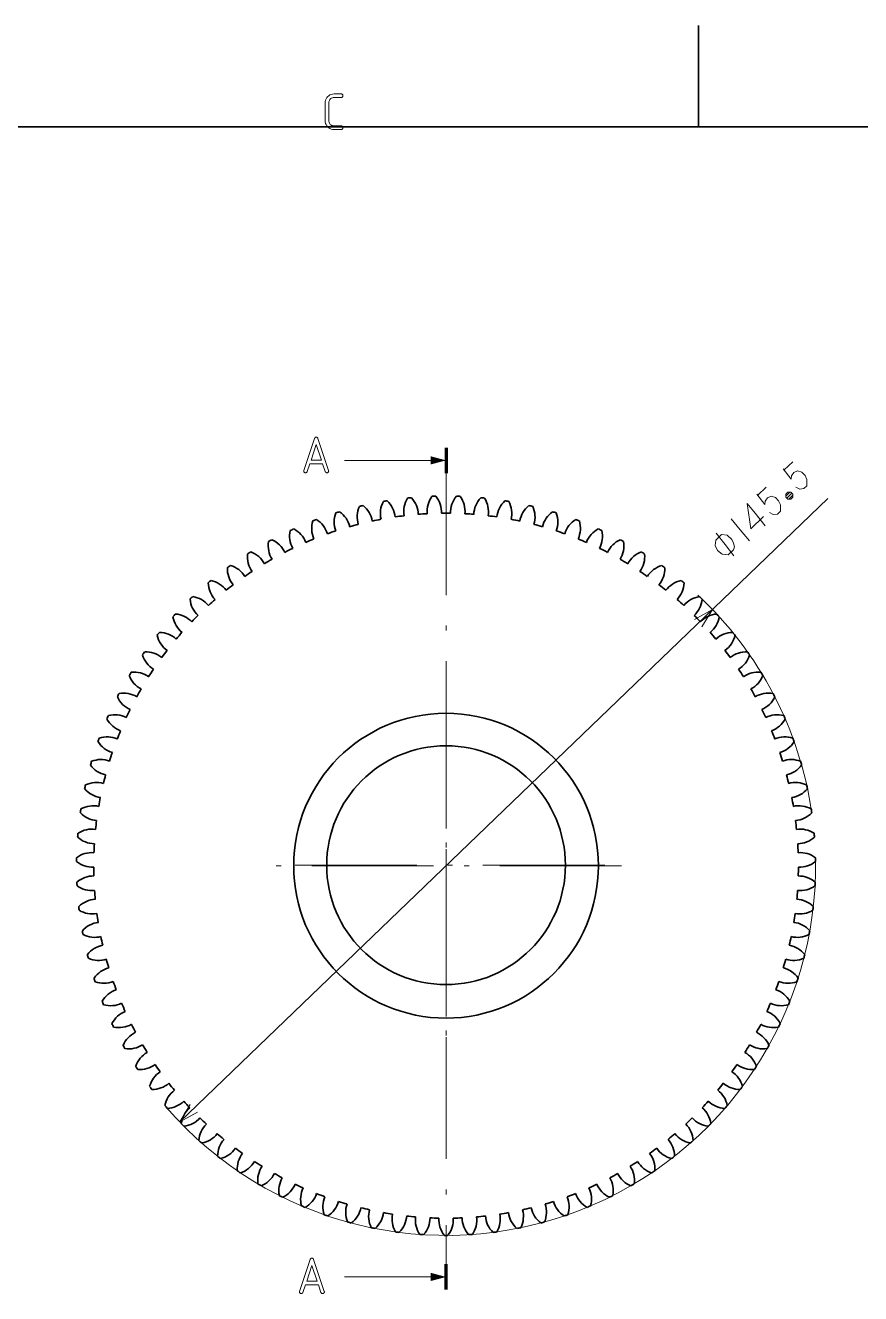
# Model space of a CAD drawing. Extents: x 0 to 297, y 0 to 210.
# Drawn here: x 82.2 to 164.5, y 85.2 to 210 of the extents above; entities that cross this region are included whole.
import ezdxf

# ---------------------------------------------------------------- set-up
doc = ezdxf.new("R2010")
doc.units = 0
doc.linetypes.add('DASHDOT', pattern=[18.5, 12, -3, 0.5, -3])

msp = doc.modelspace()

# ---------------------------------------------------------------- linework, layer by layer
at = {"color": 7, "lineweight": 35, "ltscale": 0.25}
msp.add_line((148.5, 200), (148.5, 210), dxfattribs=at)
at = {"color": 7, "lineweight": 35}
msp.add_line((287, 200), (10, 200), dxfattribs=at)
at = {"color": 255, "lineweight": 100, "ltscale": 0.0625}
for p, q in [((123.65, 168.44), (123.65, 165.94)), ((123.65, 85.58), (123.65, 88.08))]:
    msp.add_line(p, q, dxfattribs=at)
at = {"color": 255, "lineweight": 13, "ltscale": 0.25}
for p, q in [((123.65, 167.19), (113.65, 167.19)), ((123.65, 86.83), (113.65, 86.83))]:
    msp.add_line(p, q, dxfattribs=at)
at = {"color": 255, "linetype": 'DASHDOT', "lineweight": 13}
for p, q in [((123.65, 165.94), (123.65, 88.08)), ((123.65, 144.58), (123.65, 110.02)), ((123.65, 142.97), (123.65, 111.73)), ((139.28, 127.35), (108.03, 127.35)), ((140.93, 127.3), (106.37, 127.3))]:
    msp.add_line(p, q, dxfattribs=at)
at = {"color": 255, "lineweight": 13}
msp.add_line((97.43, 102.09), (161.25, 163.45), dxfattribs=at)
for points in [[(112.62, 203.25), (112.48, 203.24), (112.35, 203.21), (112.22, 203.15), (112.11, 203.08), (112.01, 203), (111.92, 202.89), (111.85, 202.78), (111.79, 202.65), (111.76, 202.52), (111.75, 202.38), (111.75, 200.63), (111.76, 200.49), (111.79, 200.35), (111.85, 200.23), (111.92, 200.11), (112.01, 200.01), (112.11, 199.92), (112.22, 199.85), (112.35, 199.8), (112.48, 199.76), (112.62, 199.75), (113.32, 199.75), (113.35, 199.75), (113.38, 199.76), (113.41, 199.77), (113.43, 199.79), (113.45, 199.8), (113.47, 199.82), (113.48, 199.85), (113.49, 199.87), (113.5, 199.9), (113.5, 199.93), (113.5, 199.96), (113.49, 199.98), (113.48, 200.01), (113.47, 200.03), (113.45, 200.05), (113.43, 200.07), (113.41, 200.08), (113.38, 200.09), (113.35, 200.1), (113.32, 200.1), (112.62, 200.1), (112.54, 200.11), (112.46, 200.13), (112.38, 200.16), (112.31, 200.2), (112.25, 200.25), (112.2, 200.32), (112.16, 200.38), (112.13, 200.46), (112.11, 200.54), (112.1, 200.63), (112.1, 202.38), (112.11, 202.46), (112.13, 202.54), (112.16, 202.62), (112.2, 202.69), (112.25, 202.75), (112.31, 202.8), (112.38, 202.84), (112.46, 202.87), (112.54, 202.89), (112.62, 202.9), (113.32, 202.9), (113.35, 202.9), (113.38, 202.91), (113.41, 202.92), (113.43, 202.93), (113.45, 202.95), (113.47, 202.97), (113.48, 202.99), (113.49, 203.02), (113.5, 203.05), (113.5, 203.08), (113.5, 203.1), (113.49, 203.13), (113.48, 203.16), (113.47, 203.18), (113.45, 203.2), (113.43, 203.22), (113.41, 203.23), (113.38, 203.24), (113.35, 203.25), (113.32, 203.25)], [(111.76, 166.09), (111.76, 166.07), (111.77, 166.05), (111.79, 166.03), (111.8, 166.02), (111.82, 166.01), (111.84, 165.99), (111.86, 165.99), (111.88, 165.98), (111.9, 165.97), (111.92, 165.97), (111.95, 165.98), (111.98, 165.98), (112, 165.99), (112.02, 166.01), (112.04, 166.02), (112.06, 166.04), (112.08, 166.07), (112.09, 166.09), (112.09, 166.12), (112.1, 166.15), (112.1, 166.15), (112.09, 166.16), (112.09, 166.16), (112.09, 166.17), (112.09, 166.18), (112.09, 166.18), (112.09, 166.19), (112.09, 166.19), (112.09, 166.19), (112.09, 166.2), (111.04, 169.35), (111.03, 169.37), (111.02, 169.39), (111.01, 169.41), (110.99, 169.43), (110.97, 169.44), (110.96, 169.45), (110.94, 169.46), (110.92, 169.47), (110.89, 169.47), (110.87, 169.47), (110.85, 169.47), (110.82, 169.47), (110.8, 169.46), (110.78, 169.45), (110.76, 169.44), (110.75, 169.42), (110.73, 169.41), (110.72, 169.39), (110.71, 169.37), (110.7, 169.35), (109.65, 166.2), (109.65, 166.19), (109.65, 166.19), (109.65, 166.19), (109.65, 166.18), (109.65, 166.18), (109.64, 166.17), (109.64, 166.16), (109.64, 166.16), (109.64, 166.15), (109.64, 166.15), (109.65, 166.12), (109.65, 166.09), (109.66, 166.07), (109.68, 166.04), (109.69, 166.02), (109.71, 166.01), (109.74, 165.99), (109.76, 165.98), (109.79, 165.98), (109.82, 165.97), (109.84, 165.97), (109.86, 165.98), (109.88, 165.99), (109.9, 165.99), (109.92, 166.01), (109.94, 166.02), (109.95, 166.03), (109.97, 166.05), (109.98, 166.07), (109.99, 166.09), (110.24, 166.85), (111.5, 166.85)], [(111.39, 167.2), (110.36, 167.2), (110.87, 168.74)], [(157.58, 163.37), (157.79, 163.57), (157.79, 163.86), (157.6, 164.07), (157.3, 164.07), (157.1, 163.88), (157.09, 163.58), (157.29, 163.38)], [(151.42, 157.89), (151.95, 158.4), (152.06, 158.69), (151.96, 159.04), (151.8, 159.41), (151.34, 159.84), (150.77, 159.88), (150.21, 159.35), (150.15, 158.8), (150.37, 158.33), (150.83, 157.95)], [(111.33, 85.3), (111.34, 85.28), (111.35, 85.27), (111.36, 85.25), (111.37, 85.23), (111.39, 85.22), (111.41, 85.21), (111.43, 85.2), (111.45, 85.19), (111.47, 85.19), (111.49, 85.19), (111.52, 85.19), (111.55, 85.2), (111.57, 85.21), (111.6, 85.22), (111.62, 85.24), (111.63, 85.26), (111.65, 85.28), (111.66, 85.31), (111.67, 85.33), (111.67, 85.36), (111.67, 85.37), (111.67, 85.37), (111.67, 85.38), (111.67, 85.38), (111.67, 85.39), (111.66, 85.39), (111.66, 85.4), (111.66, 85.4), (111.66, 85.41), (111.66, 85.41), (110.61, 88.56), (110.6, 88.59), (110.59, 88.61), (110.58, 88.62), (110.56, 88.64), (110.55, 88.65), (110.53, 88.66), (110.51, 88.67), (110.49, 88.68), (110.47, 88.69), (110.44, 88.69), (110.42, 88.69), (110.4, 88.68), (110.38, 88.67), (110.36, 88.66), (110.34, 88.65), (110.32, 88.64), (110.31, 88.62), (110.29, 88.6), (110.28, 88.58), (110.27, 88.56), (109.23, 85.41), (109.22, 85.41), (109.22, 85.4), (109.22, 85.4), (109.22, 85.39), (109.22, 85.39), (109.22, 85.38), (109.22, 85.38), (109.22, 85.37), (109.22, 85.37), (109.22, 85.36), (109.22, 85.33), (109.22, 85.31), (109.24, 85.28), (109.25, 85.26), (109.27, 85.24), (109.29, 85.22), (109.31, 85.21), (109.34, 85.2), (109.36, 85.19), (109.39, 85.19), (109.41, 85.19), (109.44, 85.19), (109.46, 85.2), (109.48, 85.21), (109.5, 85.22), (109.51, 85.23), (109.53, 85.25), (109.54, 85.27), (109.55, 85.28), (109.56, 85.3), (109.81, 86.06), (111.08, 86.06)], [(110.96, 86.41), (109.93, 86.41), (110.44, 87.96)]]:
    msp.add_lwpolyline(points, close=True, dxfattribs=at)
for points in [[(158.1, 164.55), (158.47, 164.37), (158.87, 164.41), (159.17, 164.7), (159.18, 165.3), (158.99, 165.7), (158.68, 166.02), (158.26, 166.16), (157.88, 165.99), (157.65, 165.67), (157.62, 165.35), (156.85, 166.36)], [(156.95, 166.26), (157.78, 167.06)], [(155.5, 162.05), (155.87, 161.87), (156.27, 161.91), (156.57, 162.2), (156.58, 162.8), (156.39, 163.2), (156.08, 163.53), (155.66, 163.66), (155.28, 163.49), (155.06, 163.18), (155.02, 162.85), (154.25, 163.86)], [(154.35, 163.76), (155.18, 164.56)], [(157.09, 163.68), (157.5, 164.07)], [(157.69, 163.96), (157.19, 163.48)], [(157.39, 163.38), (157.79, 163.76)], [(155.06, 160.75), (154.07, 161.98), (153.29, 162.94), (153.64, 160.46), (154.9, 161.67)], [(151.73, 161.43), (152.62, 160.35), (153.52, 159.27)], [(151.99, 157.8), (151.12, 158.91), (150.25, 160.01)], [(148.84, 150.8), (149.87, 152.51), (148.12, 151.54)], [(98.46, 103.8), (97.43, 102.09), (99.18, 103.06)]]:
    msp.add_lwpolyline(points, dxfattribs=at)
at = {"color": 7, "lineweight": 35}
for centre, radius in [((123.65, 127.3), 15), ((123.65, 127.35), 11.75)]:
    msp.add_circle(centre, radius, dxfattribs=at)
for centre, radius, start, end in [((123.65, 127.3), 36.38, 95.3862, 95.9823), ((118.42, 161.79), 2.5, 1.9473, 43.4559), ((124.29, 162.18), 2.5, 144.123, 185.6316), ((123.65, 127.3), 36.38, 91.5967, 92.1928), ((120.71, 162.06), 2.5, 358.1578, 39.6664), ((126.59, 162.06), 2.5, 140.3336, 181.8422), ((123.65, 127.3), 36.38, 87.8072, 88.4033), ((123.02, 162.18), 2.5, 354.3684, 35.877), ((128.88, 161.79), 2.5, 136.5441, 178.0527), ((123.65, 127.3), 36.38, 84.0177, 84.6138), ((117.4, 161.62), 2.5, 155.4915, 197.0001), ((123.65, 127.3), 36.38, 102.9651, 103.5612), ((113.92, 160.8), 2.5, 9.5263, 51.0348), ((119.68, 161.96), 2.5, 151.702, 193.2106), ((123.65, 127.3), 36.38, 99.1756, 99.7717), ((116.15, 161.37), 2.5, 5.7368, 47.2454), ((121.98, 162.15), 2.5, 147.9125, 189.4211), ((125.32, 162.15), 2.5, 350.5789, 32.0875), ((131.15, 161.37), 2.5, 132.7546, 174.2632), ((123.65, 127.3), 36.38, 80.2283, 80.8244), ((127.62, 161.96), 2.5, 346.7894, 28.298), ((133.38, 160.8), 2.5, 128.9651, 170.4737), ((123.65, 127.3), 36.38, 76.4388, 77.0349), ((129.91, 161.62), 2.5, 342.9999, 24.5085), ((112.92, 160.5), 2.5, 163.0704, 204.579), ((123.65, 127.3), 36.38, 110.5441, 111.1402), ((109.58, 159.23), 2.5, 17.1052, 58.6138), ((115.14, 161.13), 2.5, 159.2809, 200.7895), ((123.65, 127.3), 36.38, 106.7546, 107.3507), ((111.73, 160.09), 2.5, 13.3157, 54.8243), ((123.65, 127.3), 34.69, 100.6428, 102.094), ((123.65, 127.3), 34.69, 96.8533, 98.3045), ((123.65, 127.3), 34.69, 93.0639, 94.5151), ((123.65, 127.3), 34.69, 89.2744, 90.7256), ((123.65, 127.3), 34.69, 85.4849, 86.9361), ((123.65, 127.3), 34.69, 81.6955, 83.1467), ((123.65, 127.3), 34.69, 77.906, 79.3572), ((135.58, 160.09), 2.5, 125.1757, 166.6843), ((123.65, 127.3), 36.38, 72.6493, 73.2454), ((132.16, 161.13), 2.5, 339.2105, 20.7191), ((137.72, 159.23), 2.5, 121.3862, 162.8948), ((123.65, 127.3), 36.38, 68.8598, 69.4559), ((134.38, 160.5), 2.5, 335.421, 16.9296), ((110.75, 159.72), 2.5, 166.8599, 208.3685), ((123.65, 127.3), 36.38, 114.3335, 114.9296), ((107.5, 158.23), 2.5, 20.8947, 62.4033), ((123.65, 127.3), 34.69, 108.2218, 109.673), ((123.65, 127.3), 34.69, 104.4323, 105.8835), ((123.65, 127.3), 34.69, 74.1165, 75.5677), ((123.65, 127.3), 34.69, 70.327, 71.7782), ((139.8, 158.23), 2.5, 117.5967, 159.1053), ((123.65, 127.3), 36.38, 65.0704, 65.6665), ((136.55, 159.72), 2.5, 331.6315, 13.1401), ((108.64, 158.79), 2.5, 170.6494, 212.158), ((123.65, 127.3), 36.38, 118.123, 118.7191), ((105.5, 157.09), 2.5, 24.6841, 66.1927), ((123.65, 127.3), 34.69, 115.8007, 117.2519), ((123.65, 127.3), 34.69, 112.0112, 113.4624), ((123.65, 127.3), 34.69, 66.5376, 67.9888), ((123.65, 127.3), 34.69, 62.7481, 64.1993), ((141.81, 157.09), 2.5, 113.8073, 155.3159), ((138.66, 158.79), 2.5, 327.842, 9.3506), ((123.65, 127.3), 36.38, 61.2809, 61.877), ((106.59, 157.73), 2.5, 174.4388, 215.9474), ((123.65, 127.3), 36.38, 121.9125, 122.5086), ((103.57, 155.83), 2.5, 28.4736, 69.9822), ((123.65, 127.3), 34.69, 119.5902, 121.0414), ((123.65, 127.3), 34.69, 58.9586, 60.4098), ((143.74, 155.83), 2.5, 110.0178, 151.5264), ((140.71, 157.73), 2.5, 324.0526, 5.5612), ((123.65, 127.3), 36.38, 57.4914, 58.0875), ((123.65, 127.3), 36.38, 125.702, 126.2981), ((104.62, 156.54), 2.5, 178.2283, 219.7369), ((101.73, 154.44), 2.5, 32.2631, 73.7717), ((123.65, 127.3), 34.69, 123.3797, 124.8309), ((123.65, 127.3), 34.69, 55.1691, 56.6203), ((145.58, 154.44), 2.5, 106.2283, 147.7369), ((142.69, 156.54), 2.5, 320.2631, 1.7717), ((123.65, 127.3), 36.38, 53.7019, 54.298), ((123.65, 127.3), 36.38, 129.4914, 130.0875), ((102.73, 155.22), 2.5, 182.0178, 223.5264), ((99.98, 152.93), 2.5, 36.0526, 77.5612), ((123.65, 127.3), 34.69, 127.1691, 128.6203), ((123.65, 127.3), 34.69, 51.3797, 52.8309), ((147.32, 152.93), 2.5, 102.4388, 143.9474), ((144.58, 155.22), 2.5, 316.4736, 357.9822), ((123.65, 127.3), 36.38, 49.9125, 50.5086), ((123.65, 127.3), 36.38, 133.2809, 133.877), ((98.34, 151.31), 2.5, 39.842, 81.3506), ((148.97, 151.31), 2.5, 98.6494, 140.158), ((123.65, 127.3), 36.38, 46.123, 46.7191), ((100.93, 153.77), 2.5, 185.8073, 227.3159), ((123.65, 127.3), 34.69, 130.9586, 132.4098), ((123.65, 127.3), 34.69, 47.5902, 49.0414), ((146.38, 153.77), 2.5, 312.6841, 354.1927), ((123.65, 127.3), 36.38, 137.0704, 137.6665), ((99.23, 152.21), 2.5, 189.5967, 231.1053), ((96.81, 149.58), 2.5, 43.6315, 85.1401), ((123.65, 127.3), 34.69, 134.7481, 136.1993), ((123.65, 127.3), 34.69, 43.8007, 45.2519), ((150.5, 149.58), 2.5, 94.8599, 136.3685), ((148.08, 152.21), 2.5, 308.8947, 350.4033), ((123.65, 127.3), 36.38, 42.3335, 42.9296), ((123.65, 127.3), 36.38, 140.8599, 141.4559), ((97.63, 150.54), 2.5, 193.3862, 234.8948), ((95.39, 147.76), 2.5, 47.421, 88.9296), ((123.65, 127.3), 34.69, 138.5376, 139.9888), ((123.65, 127.3), 34.69, 40.0112, 41.4624), ((151.91, 147.76), 2.5, 91.0704, 132.579), ((149.67, 150.54), 2.5, 305.1052, 346.6138), ((123.65, 127.3), 36.38, 38.5441, 39.1402), ((123.65, 127.3), 36.38, 144.6493, 145.2454), ((96.15, 148.77), 2.5, 197.1757, 238.6843), ((94.1, 145.85), 2.5, 51.2105, 92.7191), ((123.65, 127.3), 34.69, 142.327, 143.7782), ((123.65, 127.3), 34.69, 36.2218, 37.673), ((153.2, 145.85), 2.5, 87.2809, 128.7895), ((151.15, 148.77), 2.5, 301.3157, 342.8243), ((123.65, 127.3), 36.38, 34.7546, 35.3507), ((123.65, 127.3), 36.38, 148.4388, 149.0349), ((92.94, 143.85), 2.5, 54.9999, 96.5085), ((123.65, 127.3), 34.69, 146.1165, 147.5677), ((123.65, 127.3), 34.69, 32.4323, 33.8835), ((154.36, 143.85), 2.5, 83.4915, 125.0001), ((123.65, 127.3), 36.38, 30.9651, 31.5612), ((94.79, 146.91), 2.5, 200.9652, 242.4737), ((152.51, 146.91), 2.5, 297.5263, 339.0349), ((123.65, 127.3), 36.38, 152.2283, 152.8244), ((93.56, 144.96), 2.5, 204.7546, 246.2632), ((91.91, 141.79), 2.5, 58.7894, 100.298), ((123.65, 127.3), 34.69, 149.906, 151.3572), ((123.65, 127.3), 34.69, 28.6428, 30.094), ((155.39, 141.79), 2.5, 79.702, 121.2106), ((153.74, 144.96), 2.5, 293.7368, 335.2454), ((123.65, 127.3), 36.38, 27.1756, 27.7717), ((123.65, 127.3), 34.69, 153.6955, 155.1467), ((123.65, 127.3), 34.69, 24.8533, 26.3045), ((123.65, 127.3), 36.38, 156.0177, 156.6138), ((92.46, 142.93), 2.5, 208.5441, 250.0527), ((91.03, 139.66), 2.5, 62.5789, 104.0875), ((156.28, 139.66), 2.5, 75.9125, 117.4211), ((154.84, 142.93), 2.5, 289.9473, 331.4559), ((123.65, 127.3), 36.38, 23.3862, 23.9823), ((123.65, 127.3), 36.38, 159.8072, 160.4033), ((90.28, 137.48), 2.5, 66.3684, 107.877), ((123.65, 127.3), 34.69, 157.4849, 158.9361), ((123.65, 127.3), 34.69, 21.0639, 22.5151), ((157.02, 137.48), 2.5, 72.123, 113.6316), ((123.65, 127.3), 36.38, 19.5967, 20.1928), ((91.5, 140.84), 2.5, 212.3336, 253.8422), ((155.81, 140.84), 2.5, 286.1578, 327.6664), ((123.65, 127.3), 36.38, 163.5967, 164.1928), ((89.68, 135.25), 2.5, 70.1578, 111.6664), ((123.65, 127.3), 34.69, 161.2744, 162.7256), ((123.65, 127.3), 34.69, 17.2744, 18.7256), ((157.62, 135.25), 2.5, 68.3336, 109.8422), ((123.65, 127.3), 36.38, 15.8072, 16.4033), ((90.67, 138.68), 2.5, 216.123, 257.6316), ((123.65, 127.3), 34.69, 165.0639, 166.5151), ((156.63, 138.68), 2.5, 282.3684, 323.877), ((123.65, 127.3), 34.69, 13.4849, 14.9361), ((123.65, 127.3), 36.38, 167.3862, 167.9823), ((89.99, 136.48), 2.5, 219.9125, 261.4211), ((89.23, 132.99), 2.5, 73.9473, 115.4559), ((158.07, 132.99), 2.5, 64.5441, 106.0527), ((157.31, 136.48), 2.5, 278.5789, 320.0875), ((123.65, 127.3), 36.38, 12.0177, 12.6138), ((123.65, 127.3), 34.69, 168.8534, 170.3046), ((123.65, 127.3), 34.69, 9.6955, 11.1467), ((123.65, 127.3), 36.38, 171.1756, 171.7717), ((89.46, 134.23), 2.5, 223.702, 265.2106), ((88.93, 130.7), 2.5, 77.7368, 119.2454), ((158.37, 130.7), 2.5, 60.7546, 102.2632), ((157.84, 134.23), 2.5, 274.7894, 316.298), ((123.65, 127.3), 36.38, 8.2283, 8.8244), ((123.65, 127.3), 34.69, 172.6428, 174.094), ((123.65, 127.3), 34.69, 5.906, 7.3572), ((123.65, 127.3), 36.38, 174.9651, 175.5612), ((89.07, 131.96), 2.5, 227.4915, 269.0001), ((88.78, 128.4), 2.5, 81.5263, 123.0348), ((158.52, 128.4), 2.5, 56.9652, 98.4737), ((158.23, 131.96), 2.5, 270.9999, 312.5085), ((123.65, 127.3), 36.38, 4.4388, 5.0349), ((88.78, 126.09), 2.5, 85.3157, 126.8243), ((123.65, 127.3), 34.69, 176.4323, 177.8835), ((123.65, 127.3), 34.69, 2.1165, 3.5677), ((158.52, 126.09), 2.5, 53.1757, 94.6843), ((123.65, 127.3), 36.38, 178.7546, 179.3507), ((88.84, 129.66), 2.5, 231.2809, 272.7895), ((158.46, 129.66), 2.5, 267.2105, 308.7191), ((123.65, 127.3), 36.38, 0.6493, 1.2454), ((88.94, 123.79), 2.5, 89.1052, 130.6138), ((123.65, 127.3), 34.69, 180.2218, 181.673), ((123.65, 127.3), 34.69, 358.327, 359.7782), ((158.36, 123.79), 2.5, 49.3862, 90.8948), ((123.65, 127.3), 36.38, 182.544, 183.1402), ((88.76, 127.36), 2.5, 235.0704, 276.579), ((123.65, 127.3), 34.69, 184.0112, 185.4624), ((123.65, 127.3), 34.69, 354.5376, 355.9888), ((158.54, 127.36), 2.5, 263.421, 304.9296), ((123.65, 127.3), 36.38, 356.8598, 357.4559), ((89.25, 121.5), 2.5, 92.8947, 134.4033), ((158.06, 121.5), 2.5, 45.5967, 87.1053), ((123.65, 127.3), 36.38, 186.3335, 186.9296), ((88.83, 125.05), 2.5, 238.8599, 280.3685), ((123.65, 127.3), 34.69, 187.8007, 189.2519), ((123.65, 127.3), 34.69, 350.7481, 352.1993), ((158.47, 125.05), 2.5, 259.6315, 301.1401), ((123.65, 127.3), 36.38, 353.0704, 353.6665), ((89.71, 119.24), 2.5, 96.6841, 138.1927), ((157.6, 119.24), 2.5, 41.8073, 83.3158), ((123.65, 127.3), 36.38, 190.123, 190.7191), ((89.06, 122.75), 2.5, 242.6494, 284.158), ((123.65, 127.3), 34.69, 191.5902, 193.0414), ((123.65, 127.3), 34.69, 346.9586, 348.4098), ((158.24, 122.75), 2.5, 255.842, 297.3506), ((123.65, 127.3), 36.38, 349.2809, 349.877), ((90.31, 117.01), 2.5, 100.4736, 141.9822), ((156.99, 117.01), 2.5, 38.0178, 79.5264), ((123.65, 127.3), 36.38, 193.9125, 194.5086), ((89.44, 120.48), 2.5, 246.4388, 287.9474), ((123.65, 127.3), 34.69, 195.3797, 196.8309), ((123.65, 127.3), 34.69, 343.1691, 344.6203), ((157.87, 120.48), 2.5, 252.0526, 293.5612), ((123.65, 127.3), 36.38, 345.4914, 346.0875), ((91.07, 114.83), 2.5, 104.2631, 145.7717), ((123.65, 127.3), 36.38, 197.7019, 198.298), ((156.24, 114.83), 2.5, 34.2283, 75.7369), ((123.65, 127.3), 36.38, 341.702, 342.2981), ((89.96, 118.23), 2.5, 250.2283, 291.7369), ((91.96, 112.71), 2.5, 108.0526, 149.5612), ((123.65, 127.3), 34.69, 199.1691, 200.6203), ((123.65, 127.3), 34.69, 339.3797, 340.8309), ((155.34, 112.71), 2.5, 30.4388, 71.9474), ((157.34, 118.23), 2.5, 248.2631, 289.7717), ((123.65, 127.3), 36.38, 201.4914, 202.0875), ((90.63, 116.02), 2.5, 254.0178, 295.5264), ((123.65, 127.3), 34.69, 202.9586, 204.4098), ((123.65, 127.3), 34.69, 335.5902, 337.0414), ((156.67, 116.02), 2.5, 244.4736, 285.9822), ((123.65, 127.3), 36.38, 337.9125, 338.5086), ((92.99, 110.64), 2.5, 111.842, 153.3506), ((154.31, 110.64), 2.5, 26.6494, 68.158), ((123.65, 127.3), 36.38, 205.2809, 205.877), ((91.45, 113.87), 2.5, 257.8073, 299.3159), ((123.65, 127.3), 34.69, 206.7481, 208.1993), ((123.65, 127.3), 34.69, 331.8007, 333.2519), ((155.85, 113.87), 2.5, 240.6841, 282.1927), ((123.65, 127.3), 36.38, 334.123, 334.7191), ((94.16, 108.65), 2.5, 115.6315, 157.1401), ((153.14, 108.65), 2.5, 22.8599, 64.3685), ((123.65, 127.3), 36.38, 209.0704, 209.6665), ((92.41, 111.77), 2.5, 261.5967, 303.1053), ((95.46, 106.75), 2.5, 119.421, 160.9296), ((123.65, 127.3), 34.69, 210.5376, 211.9888), ((123.65, 127.3), 34.69, 328.0112, 329.4624), ((151.84, 106.75), 2.5, 19.0704, 60.579), ((154.89, 111.77), 2.5, 236.8947, 278.4033), ((123.65, 127.3), 36.38, 330.3335, 330.9296), ((123.65, 127.3), 36.38, 212.8598, 213.4559), ((93.5, 109.74), 2.5, 265.3862, 306.8948), ((123.65, 127.3), 34.69, 214.327, 215.7782), ((123.65, 127.3), 34.69, 324.2218, 325.673), ((153.8, 109.74), 2.5, 233.1052, 274.6138), ((123.65, 127.3), 36.38, 326.5441, 327.1402), ((96.88, 104.93), 2.5, 123.2105, 164.7191), ((150.42, 104.93), 2.5, 15.2809, 56.7895), ((123.65, 127.3), 36.38, 216.6493, 217.2454), ((94.73, 107.78), 2.5, 269.1757, 310.6843), ((98.42, 103.21), 2.5, 126.9999, 168.5085), ((123.65, 127.3), 34.69, 218.1165, 219.5677), ((123.65, 127.3), 34.69, 320.4323, 321.8835), ((148.89, 103.21), 2.5, 11.4915, 53.0001), ((152.57, 107.78), 2.5, 229.3157, 270.8243), ((123.65, 127.3), 36.38, 322.7546, 323.3507), ((123.65, 127.3), 36.38, 220.4388, 221.0349), ((96.08, 105.91), 2.5, 272.9652, 314.4737), ((123.65, 127.3), 34.69, 221.906, 223.3572), ((123.65, 127.3), 34.69, 316.6428, 318.094), ((151.22, 105.91), 2.5, 225.5263, 267.0348), ((123.65, 127.3), 36.38, 318.9651, 319.5612), ((100.06, 101.59), 2.5, 130.7894, 172.298), ((97.56, 104.14), 2.5, 276.7546, 318.2632), ((123.65, 127.3), 34.69, 225.6954, 227.1466), ((123.65, 127.3), 34.69, 312.8533, 314.3045), ((149.75, 104.14), 2.5, 221.7368, 263.2454), ((147.24, 101.59), 2.5, 7.702, 49.2106), ((123.65, 127.3), 36.38, 224.2283, 224.8244), ((101.81, 100.09), 2.5, 134.5789, 176.0875), ((145.49, 100.09), 2.5, 3.9125, 45.4211), ((123.65, 127.3), 36.38, 315.1756, 315.7717), ((123.65, 127.3), 36.38, 228.0177, 228.6138), ((99.15, 102.47), 2.5, 280.5441, 322.0527), ((123.65, 127.3), 34.69, 229.4849, 230.9361), ((103.66, 98.71), 2.5, 138.3684, 179.877), ((123.65, 127.3), 34.69, 309.0639, 310.5151), ((143.64, 98.71), 2.5, 0.123, 41.6316), ((148.16, 102.47), 2.5, 217.9473, 259.4559), ((123.65, 127.3), 36.38, 311.3862, 311.9823), ((123.65, 127.3), 36.38, 231.8072, 232.4033), ((100.84, 100.9), 2.5, 284.3336, 325.8422), ((123.65, 127.3), 34.69, 233.2744, 234.7256), ((105.59, 97.45), 2.5, 142.1578, 183.6664), ((123.65, 127.3), 34.69, 305.2744, 306.7256), ((141.71, 97.45), 2.5, 356.3336, 37.8422), ((146.46, 100.9), 2.5, 214.1578, 255.6664), ((123.65, 127.3), 36.38, 307.5967, 308.1928), ((102.63, 99.45), 2.5, 288.123, 329.6316), ((123.65, 127.3), 34.69, 237.0639, 238.5151), ((107.61, 96.32), 2.5, 145.9473, 187.4559), ((123.65, 127.3), 34.69, 301.4849, 302.9361), ((139.7, 96.32), 2.5, 352.5441, 34.0527), ((144.67, 99.45), 2.5, 210.3684, 251.877), ((123.65, 127.3), 36.38, 235.5967, 236.1928), ((104.52, 98.12), 2.5, 291.9125, 333.4211), ((123.65, 127.3), 34.69, 240.8533, 242.3045), ((109.69, 95.33), 2.5, 149.7368, 191.2454), ((123.65, 127.3), 34.69, 297.6955, 299.1466), ((137.61, 95.33), 2.5, 348.7546, 30.2632), ((142.78, 98.12), 2.5, 206.5789, 248.0875), ((123.65, 127.3), 36.38, 303.8072, 304.4033), ((123.65, 127.3), 36.38, 239.3862, 239.9823), ((106.49, 96.92), 2.5, 295.702, 337.2106), ((123.65, 127.3), 34.69, 244.6428, 246.094), ((111.83, 94.47), 2.5, 153.5263, 195.0349), ((108.54, 95.85), 2.5, 299.4915, 341.0001), ((123.65, 127.3), 34.69, 248.4323, 249.8835), ((123.65, 127.3), 34.69, 290.1165, 291.5677), ((138.77, 95.85), 2.5, 198.9999, 240.5085), ((123.65, 127.3), 34.69, 293.906, 295.3572), ((135.47, 94.47), 2.5, 344.9652, 26.4737), ((140.81, 96.92), 2.5, 202.7894, 244.298), ((123.65, 127.3), 36.38, 300.0177, 300.6138), ((123.65, 127.3), 36.38, 243.1756, 243.7717), ((123.65, 127.3), 36.38, 246.9651, 247.5612), ((114.03, 93.76), 2.5, 157.3157, 198.8243), ((110.65, 94.92), 2.5, 303.2809, 344.7895), ((123.65, 127.3), 34.69, 252.2218, 253.673), ((116.27, 93.2), 2.5, 161.1052, 202.6138), ((112.82, 94.14), 2.5, 307.0704, 348.579), ((123.65, 127.3), 34.69, 256.0112, 257.4624), ((123.65, 127.3), 34.69, 282.5376, 283.9888), ((134.49, 94.14), 2.5, 191.421, 232.9296), ((131.04, 93.2), 2.5, 337.3862, 18.8948), ((123.65, 127.3), 34.69, 286.327, 287.7782), ((136.65, 94.92), 2.5, 195.2105, 236.7191), ((133.27, 93.76), 2.5, 341.1757, 22.6843), ((123.65, 127.3), 36.38, 292.4388, 293.0349), ((123.65, 127.3), 36.38, 296.2283, 296.8244), ((123.65, 127.3), 36.38, 250.7546, 251.3507), ((118.53, 92.79), 2.5, 164.8947, 206.4033), ((115.03, 93.49), 2.5, 310.8599, 352.3685), ((123.65, 127.3), 34.69, 259.8007, 261.2519), ((120.83, 92.52), 2.5, 168.6841, 210.1927), ((117.28, 93), 2.5, 314.6494, 356.158), ((123.65, 127.3), 34.69, 263.5902, 265.0414), ((123.13, 92.41), 2.5, 172.4736, 213.9822), ((119.57, 92.65), 2.5, 318.4388, 359.9474), ((123.65, 127.3), 34.69, 267.3797, 268.8309), ((125.44, 92.46), 2.5, 176.2631, 217.7717), ((121.86, 92.46), 2.5, 322.2283, 3.7369), ((123.65, 127.3), 34.69, 271.1691, 272.6203), ((127.74, 92.65), 2.5, 180.0526, 221.5612), ((124.17, 92.41), 2.5, 326.0178, 7.5264), ((123.65, 127.3), 34.69, 274.9586, 276.4098), ((130.02, 93), 2.5, 183.842, 225.3506), ((126.48, 92.52), 2.5, 329.8073, 11.3159), ((123.65, 127.3), 34.69, 278.7481, 280.1993), ((132.27, 93.49), 2.5, 187.6315, 229.1401), ((128.77, 92.79), 2.5, 333.5967, 15.1053), ((123.65, 127.3), 36.38, 288.6493, 289.2454), ((123.65, 127.3), 36.38, 254.5441, 255.1402), ((123.65, 127.3), 36.38, 258.3335, 258.9296), ((123.65, 127.3), 36.38, 262.123, 262.7191), ((123.65, 127.3), 36.38, 277.2809, 277.877), ((123.65, 127.3), 36.38, 281.0704, 281.6665), ((123.65, 127.3), 36.38, 284.8598, 285.4559), ((123.65, 127.3), 36.38, 265.9125, 266.5086), ((123.65, 127.3), 36.38, 269.7019, 270.298), ((123.65, 127.3), 36.38, 273.4914, 274.0875)]:
    msp.add_arc(centre, radius, start, end, dxfattribs=at)
at = {"color": 255, "lineweight": 13}
for start, end in [(8.1852, 47.0203), (220.7198, 1.2885)]:
    msp.add_arc((123.65, 127.3), 36.38, start, end, dxfattribs=at)
for points in [[(122.15, 166.79), (123.65, 167.19), (122.15, 167.59)], [(122.15, 86.43), (123.65, 86.83), (122.15, 87.23)]]:
    msp.add_solid(points, dxfattribs=at)

doc.saveas('drawing.dxf')
